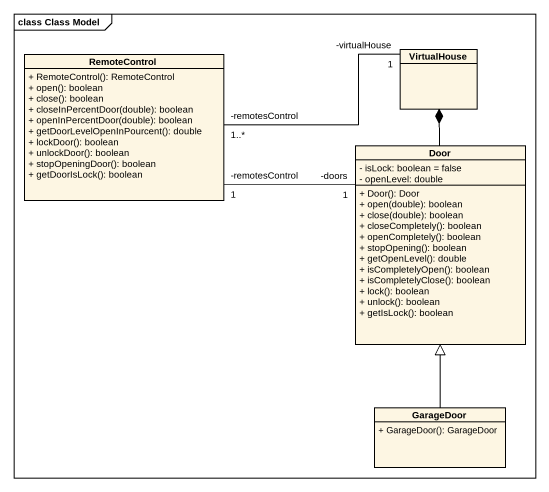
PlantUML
@startuml
mainframe class Class Model
hide circle
hide empty members
skinparam classAttributeIconSize 0
class RemoteControl {
  + RemoteControl(): RemoteControl
  + open(): boolean
  + close(): boolean
  + closeInPercentDoor(double): boolean
  + openInPercentDoor(double): boolean
  + getDoorLevelOpenInPourcent(): double
  + lockDoor(): boolean
  + unlockDoor(): boolean
  + stopOpeningDoor(): boolean
  + getDoorIsLock(): boolean
}
class VirtualHouse
class Door {
  - isLock: boolean = false
  - openLevel: double
  + Door(): Door
  + open(double): boolean
  + close(double): boolean
  + closeCompletely(): boolean
  + openCompletely(): boolean
  + stopOpening(): boolean
  + getOpenLevel(): double
  + isCompletelyOpen(): boolean
  + isCompletelyClose(): boolean
  + lock(): boolean
  + unlock(): boolean
  + getIsLock(): boolean
}
class GarageDoor {
  + GarageDoor(): GarageDoor
}
RemoteControl "-remotesControl\n1..*" -right- "-virtualHouse\n1" VirtualHouse
RemoteControl "-remotesControl\n1" -right- "-doors\n1" Door
Door -up-* VirtualHouse
GarageDoor -up-|> Door
@enduml
